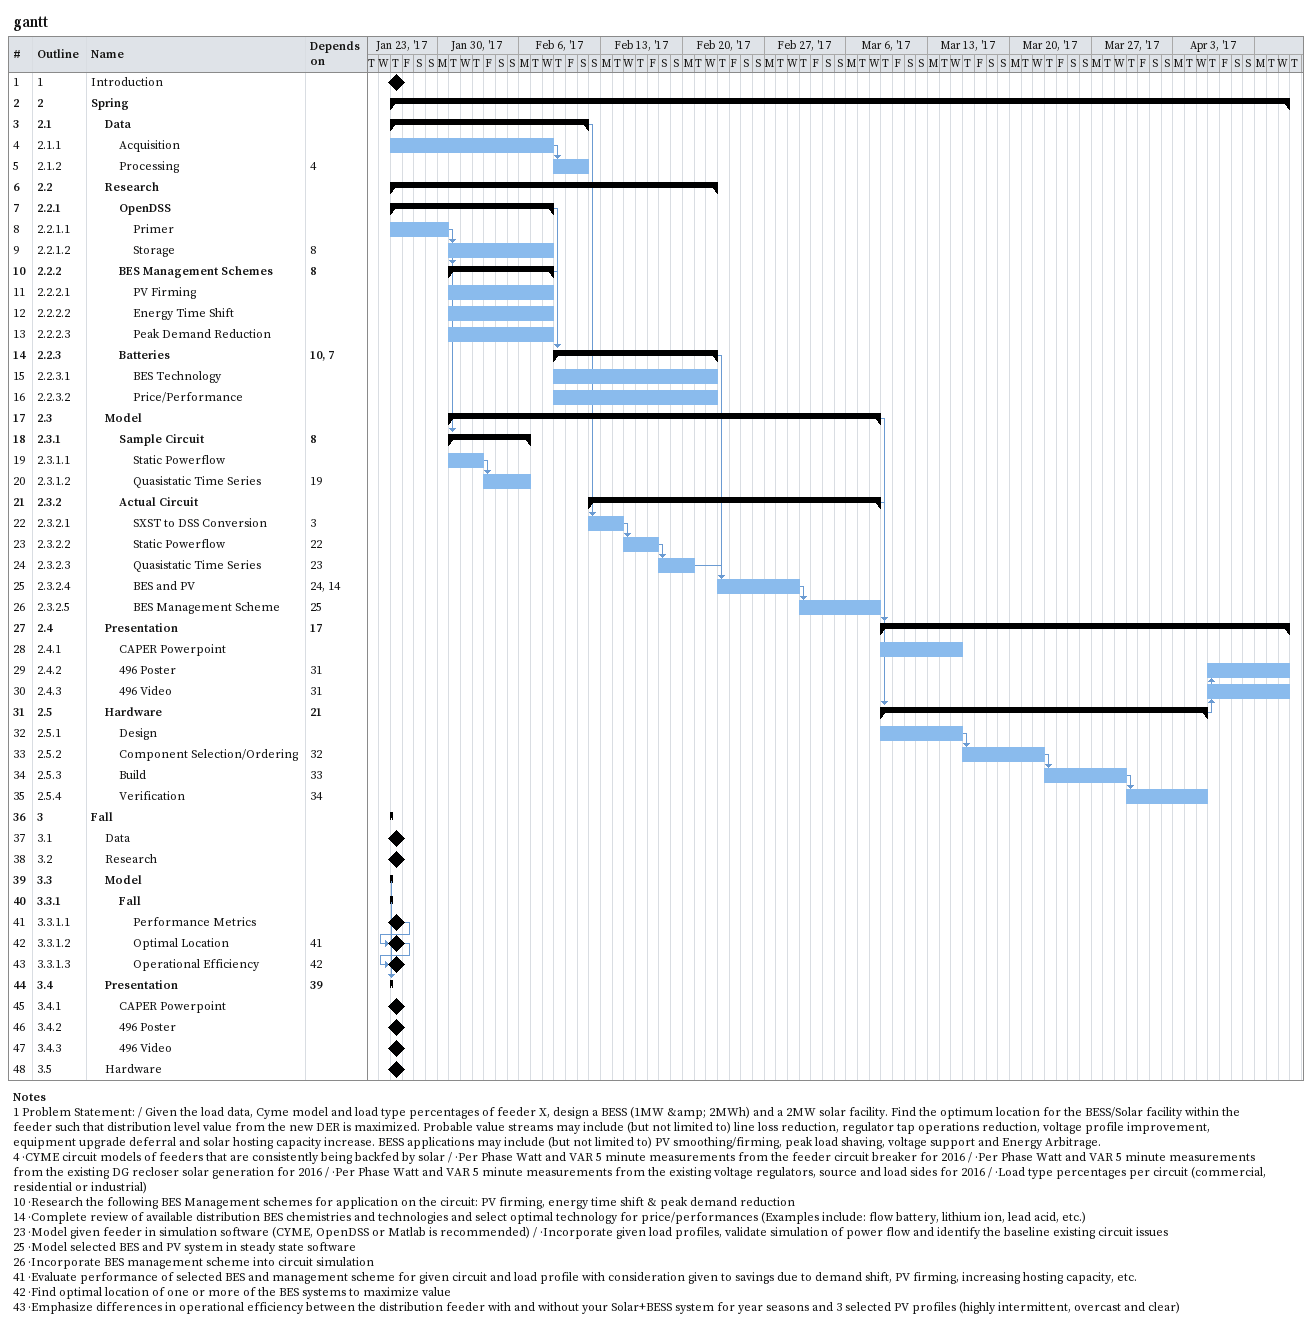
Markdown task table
gantt

| ID | WBS | Task | Start | Finish | Predecessors |
|---|---|---|---|---|---|
| 1 | 1 | Introduction (milestone) | 2017-01-26 | 2017-01-26 |  |
| 2 | 2 | **Spring** | 2017-01-26 | 2017-04-13 |  |
| 3 | 2.1 | **Data** | 2017-01-26 | 2017-02-12 |  |
| 4 | 2.1.1 | Acquisition | 2017-01-26 | 2017-02-09 |  |
| 5 | 2.1.2 | Processing | 2017-02-09 | 2017-02-12 | 4 |
| 6 | 2.2 | **Research** | 2017-01-26 | 2017-02-23 |  |
| 7 | 2.2.1 | **OpenDSS** | 2017-01-26 | 2017-02-09 |  |
| 8 | 2.2.1.1 | Primer | 2017-01-26 | 2017-01-31 |  |
| 9 | 2.2.1.2 | Storage | 2017-01-31 | 2017-02-09 | 8 |
| 10 | 2.2.2 | **BES Management Schemes** | 2017-01-31 | 2017-02-09 | 8 |
| 11 | 2.2.2.1 | PV Firming | 2017-01-31 | 2017-02-09 |  |
| 12 | 2.2.2.2 | Energy Time Shift | 2017-01-31 | 2017-02-09 |  |
| 13 | 2.2.2.3 | Peak Demand Reduction | 2017-01-31 | 2017-02-09 |  |
| 14 | 2.2.3 | **Batteries** | 2017-02-09 | 2017-02-23 | 10, 7 |
| 15 | 2.2.3.1 | BES Technology | 2017-02-09 | 2017-02-23 |  |
| 16 | 2.2.3.2 | Price/Performance | 2017-02-09 | 2017-02-23 |  |
| 17 | 2.3 | **Model** | 2017-01-31 | 2017-03-09 |  |
| 18 | 2.3.1 | **Sample Circuit** | 2017-01-31 | 2017-02-07 | 8 |
| 19 | 2.3.1.1 | Static Powerflow | 2017-01-31 | 2017-02-03 |  |
| 20 | 2.3.1.2 | Quasistatic Time Series | 2017-02-03 | 2017-02-07 | 19 |
| 21 | 2.3.2 | **Actual Circuit** | 2017-02-12 | 2017-03-09 |  |
| 22 | 2.3.2.1 | SXST to DSS Conversion | 2017-02-12 | 2017-02-15 | 3 |
| 23 | 2.3.2.2 | Static Powerflow | 2017-02-15 | 2017-02-18 | 22 |
| 24 | 2.3.2.3 | Quasistatic Time Series | 2017-02-18 | 2017-02-21 | 23 |
| 25 | 2.3.2.4 | BES and PV | 2017-02-23 | 2017-03-02 | 24, 14 |
| 26 | 2.3.2.5 | BES Management Scheme | 2017-03-02 | 2017-03-09 | 25 |
| 27 | 2.4 | **Presentation** | 2017-03-09 | 2017-04-13 | 17 |
| 28 | 2.4.1 | CAPER Powerpoint | 2017-03-09 | 2017-03-16 |  |
| 29 | 2.4.2 | 496 Poster | 2017-04-06 | 2017-04-13 | 31 |
| 30 | 2.4.3 | 496 Video | 2017-04-06 | 2017-04-13 | 31 |
| 31 | 2.5 | **Hardware** | 2017-03-09 | 2017-04-06 | 21 |
| 32 | 2.5.1 | Design | 2017-03-09 | 2017-03-16 |  |
| 33 | 2.5.2 | Component Selection/Ordering | 2017-03-16 | 2017-03-23 | 32 |
| 34 | 2.5.3 | Build | 2017-03-23 | 2017-03-30 | 33 |
| 35 | 2.5.4 | Verification | 2017-03-30 | 2017-04-06 | 34 |
| 36 | 3 | **Fall** | 2017-01-26 | 2017-01-26 |  |
| 37 | 3.1 | Data (milestone) | 2017-01-26 | 2017-01-26 |  |
| 38 | 3.2 | Research (milestone) | 2017-01-26 | 2017-01-26 |  |
| 39 | 3.3 | **Model** | 2017-01-26 | 2017-01-26 |  |
| 40 | 3.3.1 | **Fall** | 2017-01-26 | 2017-01-26 |  |
| 41 | 3.3.1.1 | Performance Metrics (milestone) | 2017-01-26 | 2017-01-26 |  |
| 42 | 3.3.1.2 | Optimal Location (milestone) | 2017-01-26 | 2017-01-26 | 41 |
| 43 | 3.3.1.3 | Operational Efficiency (milestone) | 2017-01-26 | 2017-01-26 | 42 |
| 44 | 3.4 | **Presentation** | 2017-01-26 | 2017-01-26 | 39 |
| 45 | 3.4.1 | CAPER Powerpoint (milestone) | 2017-01-26 | 2017-01-26 |  |
| 46 | 3.4.2 | 496 Poster (milestone) | 2017-01-26 | 2017-01-26 |  |
| 47 | 3.4.3 | 496 Video (milestone) | 2017-01-26 | 2017-01-26 |  |
| 48 | 3.5 | Hardware (milestone) | 2017-01-26 | 2017-01-26 |  |

Notes
- 1: Problem Statement: / Given the load data, Cyme model and load type percentages of feeder X, design a BESS (1MW &amp; 2MWh) and a 2MW solar facility. Find the optimum location for the BESS/Solar facility within the feeder such that distribution level value from the new DER is maximized. Probable value streams may include (but not limited to) line loss reduction, regulator tap operations reduction, voltage profile improvement, equipment upgrade deferral and solar hosting capacity increase. BESS applications may include (but not limited to) PV smoothing/firming, peak load shaving, voltage support and Energy Arbitrage.
- 4: ·CYME circuit models of feeders that are consistently being backfed by solar / ·Per Phase Watt and VAR 5 minute measurements from the feeder circuit breaker for 2016 / ·Per Phase Watt and VAR 5 minute measurements from the existing DG recloser solar generation for 2016 / ·Per Phase Watt and VAR 5 minute measurements from the existing voltage regulators, source and load sides for 2016 / ·Load type percentages per circuit (commercial, residential or industrial)
- 10: ·Research the following BES Management schemes for application on the circuit: PV firming, energy time shift & peak demand reduction
- 14: ·Complete review of available distribution BES chemistries and technologies and select optimal technology for price/performances (Examples include: flow battery, lithium ion, lead acid, etc.)
- 23: ·Model given feeder in simulation software (CYME, OpenDSS or Matlab is recommended) / ·Incorporate given load profiles, validate simulation of power flow and identify the baseline existing circuit issues
- 25: ·Model selected BES and PV system in steady state software
- 26: ·Incorporate BES management scheme into circuit simulation
- 41: ·Evaluate performance of selected BES and management scheme for given circuit and load profile with consideration given to savings due to demand shift, PV firming, increasing hosting capacity, etc.
- 42: ·Find optimal location of one or more of the BES systems to maximize value
- 43: ·Emphasize differences in operational efficiency between the distribution feeder with and without your Solar+BESS system for year seasons and 3 selected PV profiles (highly intermittent, overcast and clear)
